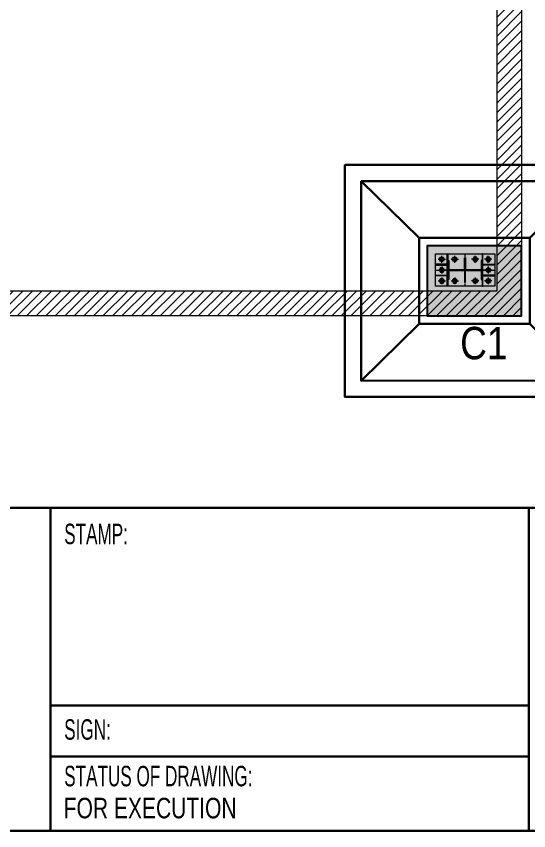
# Model space of a CAD drawing. Header units: inches. Extents: x 683042 to 921062, y -316188 to -5771.
# Drawn here: x 853759 to 858509, y -89374 to -81824 of the extents above; entities that cross this region are included whole.
import ezdxf

# ---------------------------------------------------------------- set-up
doc = ezdxf.new("R2010")
doc.units = ezdxf.units.IN
doc.header["$MEASUREMENT"] = 0
doc.linetypes.add('CENTER', pattern=[2, 1.25, -0.25, 0.25, -0.25])
for name, color, linetype in [('DETAIL-A', 41, 'Continuous'), ('R-column', 5, 'Continuous'), ('WALL', 30, 'Continuous')]:
    doc.layers.add(name, color=color, linetype=linetype)
for name, color, linetype, lineweight in [('R-FOUND', 97, 'Continuous', 30), ('R-P.C.C', 6, 'Continuous', 30), ('R-text', 7, 'Continuous', 30)]:
    doc.layers.add(name, color=color, linetype=linetype, lineweight=lineweight)
doc.styles.add('ROMAND', font='swissc.ttf')
doc.styles.add('style1', font='', dxfattribs={"height": 0.2})
doc.styles.add('style3', font='swisscl.ttf', dxfattribs={"height": 0.21})
doc.styles.get('style1').set_extended_font_data('Swis721 BT')

# ---------------------------------------------------------------- blocks, each defined once
blk = doc.blocks.new('COL')
at = {"layer": 'R-column'}
h = blk.add_hatch(color=256, dxfattribs=at)
h.dxf.hatch_style = 1
h.paths.add_polyline_path([(742265.9, -92470.4), (741390.9, -92470.4), (741390.9, -93120.4), (742265.9, -93120.4)])
blk.add_lwpolyline([(742265.9, -92470.4), (741390.9, -92470.4), (741390.9, -93120.4), (742265.9, -93120.4)], close=True, dxfattribs=at)
blk = doc.blocks.new('A$C153212E7')
at = {"lineweight": 5}
h = blk.add_hatch(color=256, dxfattribs=at)
h.dxf.hatch_style = 1
h.paths.add_polyline_path([(108.9, 300), (108.9, 0), (116.9, 0), (116.9, 300)])
h = blk.add_hatch(color=3, dxfattribs=at)
h.dxf.hatch_style = 1
h.paths.add_polyline_path([(116.9, 237.5), (116.9, 62.5), (124.9, 62.5), (124.9, 237.5)])
h.paths.add_polyline_path([(125, 147), (425, 147), (425, 153), (125, 153)])
h.paths.add_polyline_path([(433, 237.5), (433, 62.5), (425, 62.5), (425, 237.5)])
h = blk.add_hatch(color=256, dxfattribs=at)
h.dxf.hatch_style = 1
h.paths.add_polyline_path([(279, 153), (279, 261.9), (271, 261.9), (271, 153)])
h = blk.add_hatch(color=256, dxfattribs=at)
h.dxf.hatch_style = 1
h.paths.add_polyline_path([(441.1, 300), (441.1, 0), (433.1, 0), (433.1, 300)])
h = blk.add_hatch(color=256, dxfattribs=at)
h.dxf.hatch_style = 1
h.paths.add_polyline_path([(108.9, 204), (0, 204), (0, 196), (108.9, 196)])
h = blk.add_hatch(color=256, dxfattribs=at)
h.dxf.hatch_style = 1
h.paths.add_polyline_path([(441.1, 204), (550, 204), (550, 196), (441.1, 196)])
h = blk.add_hatch(color=256, dxfattribs=at)
h.dxf.hatch_style = 1
h.paths.add_polyline_path([(108.9, 96), (0, 96), (0, 104), (108.9, 104)])
h = blk.add_hatch(color=256, dxfattribs=at)
h.dxf.hatch_style = 1
h.paths.add_polyline_path([(279, 147), (279, 38.1), (271, 38.1), (271, 147)])
h = blk.add_hatch(color=256, dxfattribs=at)
h.dxf.hatch_style = 1
h.paths.add_polyline_path([(441.1, 96), (550, 96), (550, 104), (441.1, 104)])
blk.add_line((74.9, 150), (474.9, 150), dxfattribs=at)
at = {"color": 1, "lineweight": 5}
blk.add_lwpolyline([(0, 300), (550, 300), (550, 0), (0, 0)], close=True, dxfattribs=at)
at = {"lineweight": 5}
for points in [[(108.9, 300), (108.9, 0), (116.9, 0), (116.9, 300)], [(279, 153), (279, 261.9), (271, 261.9), (271, 153)], [(441.1, 300), (441.1, 0), (433.1, 0), (433.1, 300)], [(108.9, 204), (0, 204), (0, 196), (108.9, 196)], [(441.1, 204), (550, 204), (550, 196), (441.1, 196)], [(108.9, 96), (0, 96), (0, 104), (108.9, 104)], [(279, 147), (279, 38.1), (271, 38.1), (271, 147)], [(441.1, 96), (550, 96), (550, 104), (441.1, 104)]]:
    blk.add_lwpolyline(points, close=True, dxfattribs=at)
blk.add_circle((274.9, 150), 3, dxfattribs=at)
at = {"layer": 'DETAIL-A', "lineweight": 5}
for p, q in [((25.5, 250), (94.5, 250)), ((60, 218.1), (60, 281.9)), ((145.5, 250), (214.5, 250)), ((180, 218.1), (180, 281.9)), ((404.5, 250), (335.5, 250)), ((370, 218.1), (370, 281.9)), ((524.5, 250), (455.5, 250)), ((490, 218.1), (490, 281.9)), ((60, 118.1), (60, 181.9)), ((490, 118.1), (490, 181.9)), ((25.5, 150), (94.5, 150)), ((60, 81.9), (60, 18.1)), ((180, 81.9), (180, 18.1)), ((370, 81.9), (370, 18.1)), ((524.5, 150), (455.5, 150)), ((490, 81.9), (490, 18.1)), ((25.5, 50), (94.5, 50)), ((145.5, 50), (214.5, 50)), ((404.5, 50), (335.5, 50)), ((524.5, 50), (455.5, 50))]:
    blk.add_line(p, q, dxfattribs=at)
at = {"layer": 'DETAIL-A', "linetype": 'CENTER', "lineweight": 5, "ltscale": 20}
for p, q in [((274.9, 300), (274.9, 0)), ((550, 150), (0, 150))]:
    blk.add_line(p, q, dxfattribs=at)
at = {"layer": 'DETAIL-A', "lineweight": 5}
for points in [[(72, 270.1), (83, 250.4), (70.8, 230), (48.1, 230), (36.7, 250.4), (48.5, 270.1)], [(192, 270.1), (203, 250.4), (190.8, 230), (168.1, 230), (156.7, 250.4), (168.5, 270.1)], [(358, 270.1), (347, 250.4), (359.2, 230), (381.9, 230), (393.3, 250.4), (381.5, 270.1)], [(478, 270.1), (467, 250.4), (479.2, 230), (501.9, 230), (513.3, 250.4), (501.5, 270.1)], [(72, 170.1), (83, 150.4), (70.8, 130), (48.1, 130), (36.7, 150.4), (48.5, 170.1)], [(478, 170.1), (467, 150.4), (479.2, 130), (501.9, 130), (513.3, 150.4), (501.5, 170.1)], [(72, 29.9), (83, 49.6), (70.8, 70), (48.1, 70), (36.7, 49.6), (48.5, 29.9)], [(192, 29.9), (203, 49.6), (190.8, 70), (168.1, 70), (156.7, 49.6), (168.5, 29.9)], [(358, 29.9), (347, 49.6), (359.2, 70), (381.9, 70), (393.3, 49.6), (381.5, 29.9)], [(478, 29.9), (467, 49.6), (479.2, 70), (501.9, 70), (513.3, 49.6), (501.5, 29.9)]]:
    blk.add_lwpolyline(points, close=True, dxfattribs=at)
at = {"layer": 'DETAIL-A', "color": 3, "lineweight": 5}
for points in [[(116.9, 237.5), (116.9, 62.5), (124.9, 62.5), (124.9, 237.5)], [(433, 237.5), (433, 62.5), (425, 62.5), (425, 237.5)], [(125, 147), (425, 147), (425, 153), (125, 153)]]:
    blk.add_lwpolyline(points, close=True, dxfattribs=at)
at = {"layer": 'DETAIL-A', "lineweight": 5}
for centre, radius in [((60, 250), 20), ((60, 250), 12), ((180, 250), 20), ((180, 250), 12), ((370, 250), 20), ((370, 250), 12), ((490, 250), 20), ((490, 250), 12), ((60, 150), 20), ((60, 150), 12), ((490, 150), 20), ((490, 150), 12), ((60, 50), 20), ((60, 50), 12), ((180, 50), 20), ((180, 50), 12), ((370, 50), 20), ((370, 50), 12), ((490, 50), 20), ((490, 50), 12)]:
    blk.add_circle(centre, radius, dxfattribs=at)
blk = doc.blocks.new('F C1')
at = {"layer": 'R-FOUND'}
for points in [[(755648.4, -134226.6), (757748.4, -134226.1), (757748.4, -136076.1), (755648.4, -136076.6)], [(756185.9, -134751.1), (757210.9, -134751.1), (757210.9, -135551.1), (756185.9, -135551.1)]]:
    blk.add_lwpolyline(points, close=True, dxfattribs=at)
for points in [[(756185.9, -134751.1), (755648.4, -134226.6)], [(757210.9, -134751.1), (757748.4, -134226.1)], [(756185.9, -135551.1), (755648.4, -136076.6)], [(757210.9, -135551.1), (757748.4, -136076.1)]]:
    blk.add_lwpolyline(points, dxfattribs=at)
at = {"layer": 'R-P.C.C'}
blk.add_lwpolyline([(755498.4, -134076.6), (757898.4, -134076.1), (757898.4, -136226.1), (755498.4, -136226.6)], close=True, dxfattribs=at)

msp = doc.modelspace()

# ---------------------------------------------------------------- hatches: boundary and pattern name
at = {"lineweight": 5}
h = msp.add_hatch(dxfattribs=at)
h.set_pattern_fill('ANSI31', color=8, scale=500)
h.set_pattern_definition([(45, (118966.9, 27625.04), (-44.194174, 44.194174), [])])
h.paths.add_polyline_path([(842443.074, -60601.199), (858443.074, -60601.199), (858443.074, -84601.199), (842443.074, -84601.199)])
h.paths.add_polyline_path([(842673.074, -60831.199), (858213.074, -60831.199), (858213.074, -84371.199), (842673.074, -84371.199)], flags=16)

# ---------------------------------------------------------------- linework, layer by layer
at = {"color": 1, "lineweight": 30}
msp.add_line((854077.248, -86381.296), (854077.248, -89373.544), dxfattribs=at)
msp.add_line((854077.248, -86381.296), (854077.248, -89373.544), dxfattribs=at)
for points in [[(861500.754, -89373.544), (840237.025, -89373.544), (840237.025, -59303.624), (861500.754, -59303.624)], [(840237.025, -86381.296), (858508.505, -86381.296), (858508.505, -89373.544), (840237.025, -89373.544)], [(858508.505, -86381.296), (861500.754, -86381.296), (861500.754, -89373.544), (858508.505, -89373.544)]]:
    msp.add_lwpolyline(points, close=True, dxfattribs=at)
for points in [[(854077.248, -88212.673), (858508.505, -88212.673)], [(854077.248, -88685.012), (858508.505, -88685.012)]]:
    msp.add_lwpolyline(points, dxfattribs=at)
at = {"layer": 'WALL', "lineweight": 5}
for points in [[(842443.074, -60601.199), (858443.074, -60601.199), (858443.074, -84601.199), (842443.074, -84601.199)], [(842673.074, -60831.199), (858213.074, -60831.199), (858213.074, -84371.199), (842673.074, -84371.199)]]:
    msp.add_lwpolyline(points, close=True, dxfattribs=at)

# ---------------------------------------------------------------- block references
at = {"lineweight": 5, "rotation": 180}
msp.add_blockref('A$C153212E7', (858193.074, -84026.199), dxfattribs=at)
at = {"layer": 'R-column'}
msp.add_blockref('COL', (116177.22, 8519.215), dxfattribs=at)
at = {"layer": 'R-FOUND'}
msp.add_blockref('F C1', (101307.214, 50874.925), dxfattribs=at)

# ---------------------------------------------------------------- texts
at = {"color": 5, "style": 'style3'}
msp.add_text('FOR EXECUTION', height=190.1468, dxfattribs=at).set_placement((854198.47, -89258.655))
at = {"layer": 'R-text', "color": 1, "style": 'style1', "width": 0.598233}
for s, height, p in [('STAMP:', 189.8572, (854203.19, -86717.4)), ('SIGN:', 189.8572, (854203.19, -88530.082)), ('STATUS OF DRAWING:', 189.85719, (854203.19, -88961.891))]:
    msp.add_text(s, height=height, dxfattribs=at).set_placement(p)
at = {"layer": 'R-text', "lineweight": 5, "insert": (858092.608, -84855.377), "char_height": 300, "width": 286.62939, "attachment_point": 5, "style": 'ROMAND'}
msp.add_mtext('\\A1;C1', dxfattribs=at)

doc.saveas('drawing.dxf')
